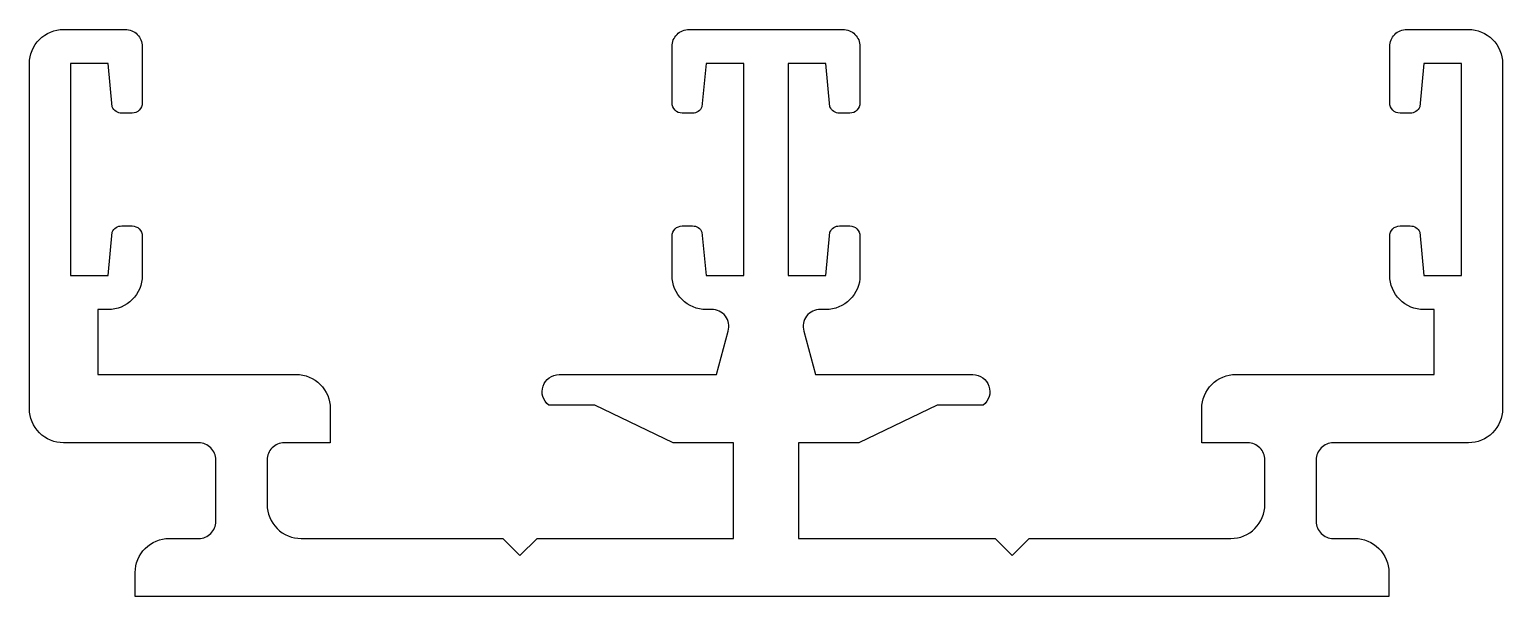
# Model space of a CAD drawing. Extents: x 1419.5 to 1462.6, y -12.7 to 3.9.
import ezdxf

# ---------------------------------------------------------------- set-up
doc = ezdxf.new("R2010")
doc.units = 0
doc.header["$LTSCALE"] = 15
doc.layers.get('0').update_dxf_attribs({"linetype": 'CONTINUOUS'})

msp = doc.modelspace()

# ---------------------------------------------------------------- linework, layer by layer
msp.add_lwpolyline([(1424.939, -10.464), (1424.939, -8.664, 0.414214), (1424.439, -8.164), (1420.486, -8.164, -0.414214), (1419.486, -7.164), (1419.486, 2.936, -0.414214), (1420.486, 3.936), (1422.286, 3.936, -0.419675), (1422.786, 3.436), (1422.786, 1.786, -0.427603), (1422.486, 1.486), (1422.185, 1.486, -0.292558), (1421.908, 1.67), (1421.786, 2.936), (1420.686, 2.936), (1420.686, -3.264), (1421.786, -3.264), (1421.908, -1.997, -0.301758), (1422.185, -1.814), (1422.486, -1.814, -0.414199), (1422.786, -2.114), (1422.786, -3.264, -0.415726), (1421.786, -4.264), (1421.486, -4.264), (1421.486, -6.164), (1427.286, -6.164, -0.416641), (1428.286, -7.164), (1428.286, -8.164), (1426.939, -8.164, 0.414214), (1426.439, -8.664), (1426.439, -9.964, 0.414214), (1427.439, -10.964), (1433.336, -10.964), (1433.836, -11.464), (1434.336, -10.964), (1440.086, -10.964), (1440.086, -8.164), (1438.319, -8.164), (1436.024, -7.061), (1434.683, -7.061, -0.717755), (1434.986, -6.164), (1439.586, -6.164), (1439.926, -4.893, 0.516569), (1439.443, -4.264), (1439.286, -4.264, -0.414214), (1438.286, -3.264), (1438.286, -2.114, -0.414214), (1438.586, -1.814), (1438.887, -1.814, -0.301752), (1439.163, -1.997), (1439.286, -3.264), (1440.386, -3.264), (1440.386, 2.936), (1439.286, 2.936), (1439.163, 1.67, -0.301758), (1438.887, 1.486), (1438.586, 1.486, -0.414206), (1438.286, 1.786), (1438.286, 3.436, -0.414214), (1438.786, 3.936), (1441.153, 3.936), (1443.286, 3.936, -0.414214), (1443.786, 3.436), (1443.786, 1.786, -0.414206), (1443.486, 1.486), (1443.185, 1.486, -0.301758), (1442.908, 1.67), (1442.786, 2.936), (1441.686, 2.936), (1441.686, -3.264), (1442.786, -3.264), (1442.908, -1.997, -0.301752), (1443.185, -1.814), (1443.486, -1.814, -0.414214), (1443.786, -2.114), (1443.786, -3.264, -0.414214), (1442.786, -4.264), (1442.628, -4.264, 0.516569), (1442.145, -4.893), (1442.486, -6.164), (1447.086, -6.164, -0.717755), (1447.389, -7.061), (1446.047, -7.061), (1443.752, -8.164), (1441.986, -8.164), (1441.986, -10.964), (1447.736, -10.964), (1448.236, -11.464), (1448.736, -10.964), (1454.633, -10.964, 0.414214), (1455.633, -9.964), (1455.633, -8.664, 0.414214), (1455.133, -8.164), (1453.786, -8.164), (1453.786, -7.164, -0.416641), (1454.786, -6.164), (1460.586, -6.164), (1460.586, -4.264), (1460.286, -4.264, -0.415726), (1459.286, -3.264), (1459.286, -2.114, -0.414199), (1459.586, -1.814), (1459.887, -1.814, -0.301758), (1460.163, -1.997), (1460.286, -3.264), (1461.386, -3.264), (1461.386, 2.936), (1460.286, 2.936), (1460.163, 1.67, -0.292558), (1459.887, 1.486), (1459.586, 1.486, -0.427603), (1459.286, 1.786), (1459.286, 3.436, -0.419675), (1459.786, 3.936), (1461.586, 3.936, -0.414214), (1462.586, 2.936), (1462.586, -7.164, -0.414214), (1461.586, -8.164), (1457.633, -8.164, 0.414214), (1457.133, -8.664), (1457.133, -10.464, 0.414214), (1457.633, -10.964), (1458.259, -10.964, -0.414214), (1459.259, -11.964), (1459.259, -12.664), (1440.919, -12.664), (1422.579, -12.664), (1422.579, -11.964, -0.414214), (1423.579, -10.964), (1424.439, -10.964, 0.414214)], format="xyb", close=True)

doc.saveas('drawing.dxf')
